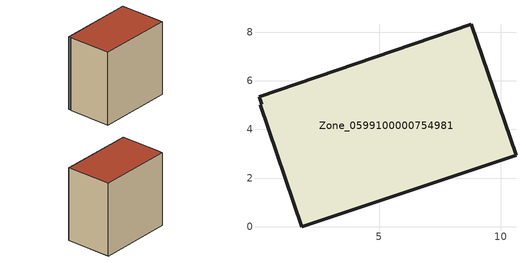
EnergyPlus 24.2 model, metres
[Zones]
Zone_0599100000754981
 floor ground (C_G): 1.82,0 0.11,5.01 0.17,5.04 0.05,5.34 8.79,8.33 10.63,2.94 z0
 wall outside (C_F): 1.82,0 10.63,2.94 8.79,8.33 0.05,5.34 0.17,5.04 0.11,5.01 1.82,0 z0:9.1
 roof outside (C_R): 0.11,5.01 1.82,0 10.63,2.94 8.79,8.33 0.05,5.34 0.17,5.04 z9.1
[BUILDING]
Pand.0599100000754981: North Axis=0; Terrain=City; Loads Convergence Tolerance Value=0.04; Temperature Convergence Tolerance Value=0.4; Solar Distribution=FullExterior; Maximum Number of Warmup Days=25; Minimum Number of Warmup Days=1
[Site:Location]
Rotterdam.The.Hague.AP_ZH_NLD Design_Conditions: Latitude=51.96; Longitude=4.45; Time Zone=1; Elevation=-4.5
[SITE:GROUNDTEMPERATURE:BUILDINGSURFACE]
18, 18, 18, 18, 18, 18, 18, 18, 18, 18, 18, 18
[MATERIAL] Thermal Absorptance=0.9; Solar Absorptance=0.7; Visible Absorptance=0.7
Name | Roughness | Thickness | Conductivity | Density | Specific Heat
G.TI.2006-2014 | MediumSmooth | 0.15 | 0.06 | 540 | 1210
F.TI.2006-2014 | Rough | 0.3 | 0.12 | 1920 | 840
R.TI.2006-2014 | MediumRough | 0.2 | 0.08 | 1500 | 1000
[CONSTRUCTION]
C_G: G.TI.2006-2014
C_F: F.TI.2006-2014
C_R: R.TI.2006-2014
[ZONE]
Zone_0599100000754981: Type=1; Multiplier=1; Ceiling Height=Autocalculate; Volume=Autocalculate; Floor Area=autocalculate; Part of Total Floor Area=Yes
[ZONEINFILTRATION:DESIGNFLOWRATE]
Infil_Zone_0599100000754981: Zone or ZoneList or Space or SpaceList=Zone_0599100000754981; Schedule=AlwaysOn; Design Flow Rate Calculation Method=Flow/Area; Flow Rate per Floor Area=0.0015; Constant Term Coefficient=1; Temperature Term Coefficient=0; Velocity Term Coefficient=0; Velocity Squared Term Coefficient=0
[HVACTEMPLATE:ZONE:IDEALLOADSAIRSYSTEM]
Zone_0599100000754981: Maximum Heating Supply Air Temperature=50; Minimum Cooling Supply Air Temperature=13; Maximum Heating Supply Air Humidity Ratio=0.0156; Minimum Cooling Supply Air Humidity Ratio=0.0077; Heating Limit=NoLimit; Cooling Limit=NoLimit; Dehumidification Control Type=ConstantSensibleHeatRatio; Cooling Sensible Heat Ratio=0.7; Dehumidification Setpoint=60; Humidification Control Type=None; Humidification Setpoint=30; Outdoor Air Method=None; Outdoor Air Flow Rate per Person=0.00944; Outdoor Air Flow Rate per Zone Floor Area=0; Outdoor Air Flow Rate per Zone=0; Demand Controlled Ventilation Type=None; Outdoor Air Economizer Type=NoEconomizer; Heat Recovery Type=None; Sensible Heat Recovery Effectiveness=0.7; Latent Heat Recovery Effectiveness=0.65
[ZONECONTROL:THERMOSTAT]
ThermostatControl_Zone_0599100000754981: Zone or ZoneList=Zone_0599100000754981; Control Type Schedule=DualSetpointControlType; Control 1=Thermostat_Zone_0599100000754981; Temperature Difference Between Cutout And Setpoint=0
[THERMOSTATSETPOINT:DUALSETPOINT]
Thermostat_Zone_0599100000754981: Heating Setpoint Temperature Schedule=HeatingSetpoint_Zone_0599100000754981; Cooling Setpoint Temperature Schedule=CoolingSetpoint_Zone_0599100000754981
[SCHEDULE:COMPACT]
HeatingSetpoint_Zone_0599100000754981: Through: 12/31, For: AllDays, Until: 24:00, 21
CoolingSetpoint_Zone_0599100000754981: Through: 12/31, For: AllDays, Until: 24:00, 24
DualSetpointControlType: Through: 12/31, For: AllDays, Until: 24:00, 4
AlwaysOn: Through: 12/31, For: AllDays, Until: 24:00, 1
